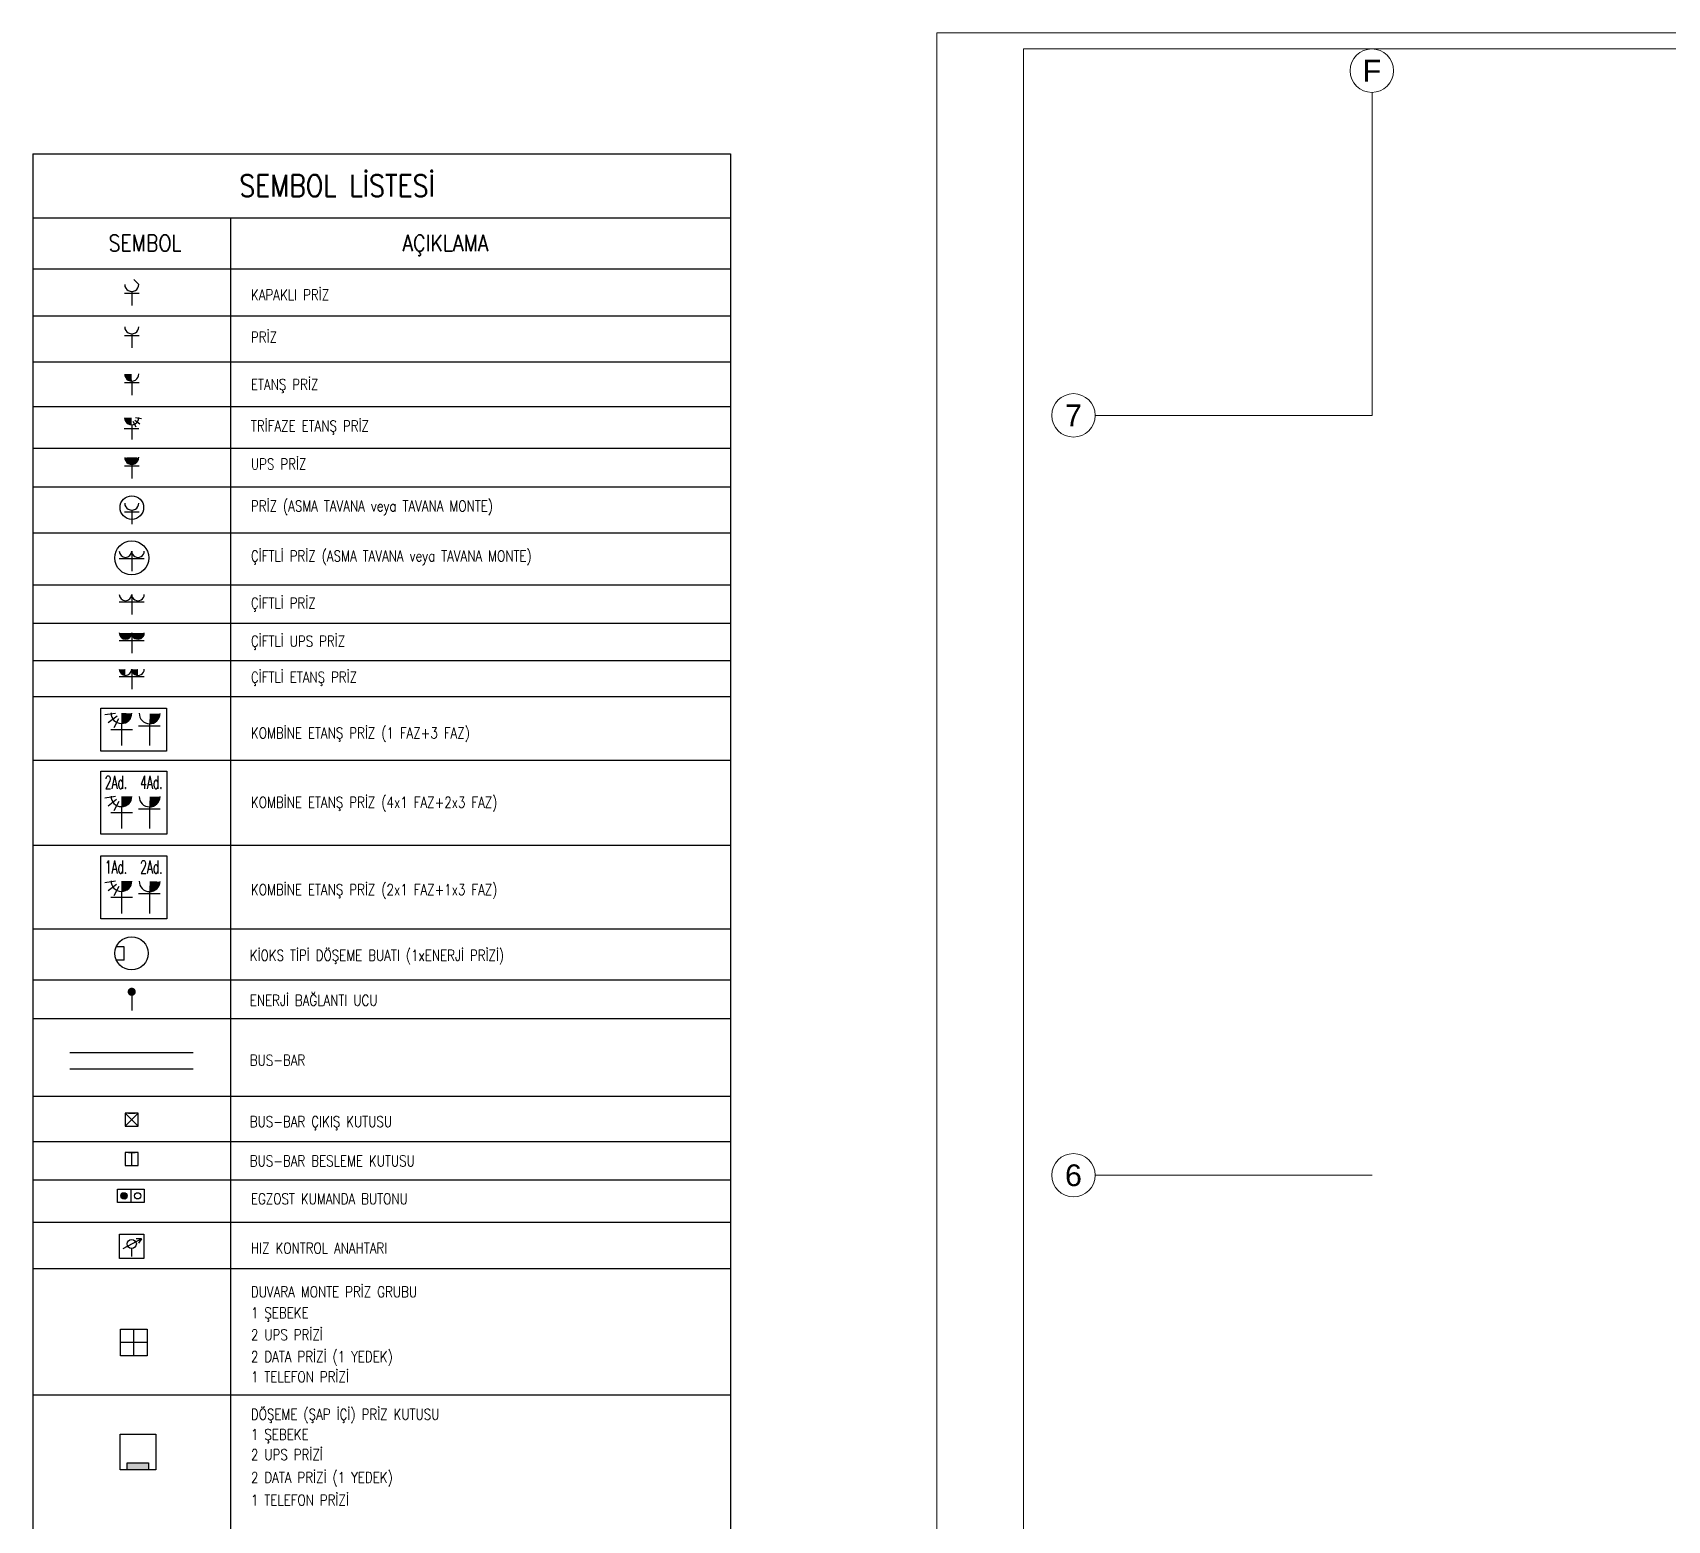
# Model space of a CAD drawing. Extents: x -1417 to 34975, y -245 to 8298.
# Drawn here: x -832 to 673, y 2835 to 4205 of the extents above; entities that cross this region are included whole.
import ezdxf
from ezdxf.enums import TextEntityAlignment as Align

# ---------------------------------------------------------------- set-up
doc = ezdxf.new("R2010")
doc.units = 0
doc.layers.get('0').update_dxf_attribs({"color": 9, "lineweight": 9})
for name, color, linetype, lineweight in [('24', 9, 'Continuous', 9), ('E-BUSBAR', 7, 'Continuous', 30), ('E-DATA BAGLATI UCU', 7, 'Continuous', 30), ('E-DUVARA MONTE PRİZ KUTUSU', 7, 'Continuous', 30), ('E-DÖŞEME (ŞAP İÇİ) PRİZ KUTUSU', 7, 'Continuous', 30), ('E-ETANŞ PRİZ', 7, 'Continuous', 30), ('E-KABLO', 7, 'Continuous', 30), ('E-KAPAKLI PRİZ', 7, 'Continuous', 30), ('E-KOMBİNE ETANŞ PRİZ (1 FAZ+3 FAZ)', 7, 'Continuous', 30), ('E-KOMBİNE ETANŞ PRİZ (1x1 FAZ+2x3 FAZ)', 7, 'Continuous', 30), ('E-KOMBİNE ETANŞ PRİZ (2x1 FAZ+4x3 FAZ)', 7, 'Continuous', 30), ('E-KUVVET', 7, 'Continuous', 30), ('E-MEKANIK', 3, 'Continuous', 30), ('E-PRİZ', 7, 'Continuous', 30), ('E-PRİZ (ASMA TAVANA MONTE)', 7, 'Continuous', 30), ('E-TRİFAZE ETANŞ PRİZ', 7, 'Continuous', 30), ('E-UPS PRİZ', 7, 'Continuous', 30), ('E-YAZI', 7, 'Continuous', 30), ('E-ÇİFTLİ ETANŞ PRİZ', 7, 'Continuous', 30), ('E-ÇİFTLİ PRİZ', 7, 'Continuous', 30), ('E-ÇİFTLİ PRİZ (ASMA TAVANA MONTE)', 7, 'Continuous', 30), ('E-ÇİFTLİ UPS PRİZ', 7, 'Continuous', 30)]:
    doc.layers.add(name, color=color, linetype=linetype, lineweight=lineweight)
doc.styles.add('Arial', font='arial.ttf', dxfattribs={"height": 2.5})
doc.styles.add('E-YAZI', font='txttw.shx')

# ---------------------------------------------------------------- blocks, each defined once
blk = doc.blocks.new('10_DÖŞEME (ŞAP İÇİ) PRİZ KUTUSU')
at = {"layer": 'E-DÖŞEME (ŞAP İÇİ) PRİZ KUTUSU'}
blk.add_hatch(color=5, dxfattribs=at).paths.add_polyline_path([(0.73, 0.22), (0.73, 0.71), (-0.73, 0.71), (-0.73, 0.22)])
at = {"layer": 'E-DÖŞEME (ŞAP İÇİ) PRİZ KUTUSU', "color": 5}
for points in [[(1.22, 2.66), (1.22, 0.22), (-1.22, 0.22), (-1.22, 2.66)], [(0.73, 0.71), (0.73, 0.22), (-0.73, 0.22), (-0.73, 0.71)]]:
    blk.add_lwpolyline(points, close=True, dxfattribs=at)
blk = doc.blocks.new('10_DUVARA MONTE PRİZ KUTUSU')
at = {"layer": 'E-DUVARA MONTE PRİZ KUTUSU', "color": 4}
for p, q in [((24.5, 0), (-24.5, 0)), ((0, 24.5), (0, -24.5))]:
    blk.add_line(p, q, dxfattribs=at)
blk.add_lwpolyline([(-24.5, -24.5), (24.5, -24.5), (24.5, 24.5), (-24.5, 24.5)], close=True, dxfattribs=at)
blk = doc.blocks.new('KİOKS TİPİ ÇİNKÖ DÖKÜM BUAT ÇAP 130 150 mm')
at = {"layer": 'E-KUVVET', "color": 6}
for p, q in [((-8.9, 8), (-18.3, 8)), ((-8.9, -8.3), (-8.9, 8)), ((-8.9, -8.3), (-18.2, -8.3))]:
    blk.add_line(p, q, dxfattribs=at)
blk.add_circle((0, 0), 20, dxfattribs=at)
blk = doc.blocks.new('100_KAPAKLI PRİZ')
at = {"layer": 'E-KAPAKLI PRİZ', "color": 4}
for p, q in [((1.22, 3.6), (0.38, 4.44)), ((-1.22, 2.14), (1.28, 2.14)), ((0, 2.4), (0, 0))]:
    blk.add_line(p, q, dxfattribs=at)
blk.add_arc((0, 3.6), 1.2, 180.7551, 0.7551, dxfattribs=at)
blk = doc.blocks.new('100_PRİZ')
at = {"layer": 'E-PRİZ', "color": 4}
for p, q in [((-1.22, 2.14), (1.28, 2.14)), ((0, 2.4), (0, 0))]:
    blk.add_line(p, q, dxfattribs=at)
blk.add_arc((0, 3.6), 1.2, 180.7551, 0.7551, dxfattribs=at)
blk = doc.blocks.new('100_ETANŞ PRİZ')
at = {"layer": 'E-ETANŞ PRİZ', "color": 4}
for p, q in [((-1.22, 2.14), (1.28, 2.14)), ((0, 2.4), (0, 0))]:
    blk.add_line(p, q, dxfattribs=at)
at = {"layer": 'E-ETANŞ PRİZ', "color": 4, "const_width": 1.2}
blk.add_lwpolyline([(0.01, 3, -0.414214), (-0.6, 3.59)], format="xyb", dxfattribs=at)
at = {"layer": 'E-ETANŞ PRİZ', "color": 4}
blk.add_arc((0, 3.6), 1.2, 180.7551, 0.7551, dxfattribs=at)
blk = doc.blocks.new('100_TRİFAZE ETANŞ PRİZ')
at = {"layer": 'E-TRİFAZE ETANŞ PRİZ', "color": 3}
for p, q in [((0.21, 3.17), (0.72, 2.16)), ((0.54, 3.34), (1.39, 2.67)), ((0.64, 3.76), (1.7, 3.6))]:
    blk.add_line(p, q, dxfattribs=at)
at = {"layer": 'E-TRİFAZE ETANŞ PRİZ', "color": 4}
for p, q in [((1.22, 1.86), (-1.29, 1.86)), ((0, 2.54), (0, 0))]:
    blk.add_line(p, q, dxfattribs=at)
at = {"layer": 'E-TRİFAZE ETANŞ PRİZ', "color": 4, "const_width": 1.2}
blk.add_lwpolyline([(0, 3.14, -0.414214), (-0.61, 3.73)], format="xyb", dxfattribs=at)
at = {"layer": 'E-TRİFAZE ETANŞ PRİZ', "color": 4}
blk.add_arc((-0.01, 3.74), 1.2, 180.7551, 0.7551, dxfattribs=at)
blk = doc.blocks.new('100_UPS PRİZ')
at = {"layer": 'E-UPS PRİZ', "color": 4}
for p, q in [((-1.22, 2.14), (1.28, 2.14)), ((0, 2.4), (0, 0))]:
    blk.add_line(p, q, dxfattribs=at)
at = {"layer": 'E-UPS PRİZ', "color": 4, "const_width": 1.2}
blk.add_lwpolyline([(-0.6, 3.58, 0.97398), (0.6, 3.58, 0.97398)], format="xyb", dxfattribs=at)
at = {"layer": 'E-UPS PRİZ', "color": 4}
blk.add_arc((0, 3.6), 1.2, 180.7551, 0.7551, dxfattribs=at)
blk = doc.blocks.new('100_PRİZ (ASMA TAVANA MONTE)')
at = {"layer": 'E-PRİZ (ASMA TAVANA MONTE)', "color": 4}
for p, q in [((-1.22, 2.14), (1.28, 2.14)), ((0, 2.4), (0, 0))]:
    blk.add_line(p, q, dxfattribs=at)
at = {"layer": 'E-PRİZ (ASMA TAVANA MONTE)', "color": 3}
blk.add_circle((0.02, 2.85), 2.01, dxfattribs=at)
at = {"layer": 'E-PRİZ (ASMA TAVANA MONTE)', "color": 4}
blk.add_arc((0, 3.6), 1.2, 180.7551, 0.7551, dxfattribs=at)
blk = doc.blocks.new('100_ÇİFTLİ PRİZ')
at = {"layer": 'E-ÇİFTLİ PRİZ', "color": 4}
for p, q in [((0, 3.86), (0, 0)), ((-2.4, 2.43), (2.4, 2.43))]:
    blk.add_line(p, q, dxfattribs=at)
for centre, start, end in [((-1.2, 3.87), 179.6083, 359.6083), ((1.2, 3.87), 180.3917, 0.3917)]:
    blk.add_arc(centre, 1.2, start, end, dxfattribs=at)
blk = doc.blocks.new('100_ÇİFTLİ UPS PRİZ')
at = {"layer": 'E-ÇİFTLİ UPS PRİZ', "color": 4}
for p, q in [((0, 3.86), (0, 0)), ((-2.4, 2.43), (2.4, 2.43))]:
    blk.add_line(p, q, dxfattribs=at)
at = {"layer": 'E-ÇİFTLİ UPS PRİZ', "color": 4, "const_width": 1.2}
for points in [[(-1.8, 3.85, 0.97398), (-0.6, 3.85, 0.97398)], [(0.6, 3.85, 0.97398), (1.8, 3.85, 0.97398)]]:
    blk.add_lwpolyline(points, format="xyb", dxfattribs=at)
at = {"layer": 'E-ÇİFTLİ UPS PRİZ', "color": 4}
for centre, start, end in [((-1.2, 3.87), 179.6083, 359.6083), ((1.2, 3.87), 180.3917, 0.3917)]:
    blk.add_arc(centre, 1.2, start, end, dxfattribs=at)
blk = doc.blocks.new('100_ÇİFTLİ ETANŞ PRİZ 1')
at = {"layer": 'E-ÇİFTLİ ETANŞ PRİZ', "color": 4}
for p, q in [((0, 3.86), (0, 0)), ((-2.4, 2.43), (2.4, 2.43))]:
    blk.add_line(p, q, dxfattribs=at)
at = {"layer": 'E-ÇİFTLİ ETANŞ PRİZ', "color": 4, "const_width": 1.2}
for points in [[(-1.8, 3.85, 0.406513), (-1.2, 3.27, 0.406513)], [(0.6, 3.85, 0.410502), (1.21, 3.27, 0.410502)]]:
    blk.add_lwpolyline(points, format="xyb", dxfattribs=at)
at = {"layer": 'E-ÇİFTLİ ETANŞ PRİZ', "color": 4}
for centre, start, end in [((-1.2, 3.87), 179.6083, 359.6083), ((1.2, 3.87), 180.3917, 0.3917)]:
    blk.add_arc(centre, 1.2, start, end, dxfattribs=at)
blk = doc.blocks.new('100_KOMBİNE ETANŞ PRİZ (1 FAZ+3 FAZ)')
at = {"layer": 'E-KOMBİNE ETANŞ PRİZ (1 FAZ+3 FAZ)', "color": 3}
for p, q in [((-2.09, 4.35), (-3.35, 4.16)), ((-1.92, 4.04), (-2.95, 3.24)), ((-1.75, 3.72), (-2.28, 2.68))]:
    blk.add_line(p, q, dxfattribs=at)
at = {"layer": 'E-KOMBİNE ETANŞ PRİZ (1 FAZ+3 FAZ)', "color": 4}
for p, q in [((-2.64, 2.5), (-0.14, 2.5)), ((-1.42, 3.18), (-1.42, 0.64)), ((3.04, 2.88), (0.54, 2.88)), ((1.81, 3.15), (1.81, 0.64))]:
    blk.add_line(p, q, dxfattribs=at)
at = {"layer": 'E-KOMBİNE ETANŞ PRİZ (1 FAZ+3 FAZ)', "color": 3}
blk.add_lwpolyline([(-3.78, 4.93), (3.78, 4.93), (3.78, 0), (-3.78, 0)], close=True, dxfattribs=at)
at = {"layer": 'E-KOMBİNE ETANŞ PRİZ (1 FAZ+3 FAZ)', "color": 4, "const_width": 1.2}
for points in [[(-1.43, 3.78, 0.414214), (-0.82, 4.37)], [(1.81, 3.73, 0.414214), (2.42, 4.32)]]:
    blk.add_lwpolyline(points, format="xyb", dxfattribs=at)
at = {"layer": 'E-KOMBİNE ETANŞ PRİZ (1 FAZ+3 FAZ)', "color": 4}
for centre in [(-1.42, 4.38), (1.82, 4.35)]:
    blk.add_arc(centre, 1.2, 179.2449, 359.2449, dxfattribs=at)
blk = doc.blocks.new('E-KOMBİNE ETANŞ PRİZ (2x1 FAZ+4x3 FAZ)')
at = {"layer": 'E-KOMBİNE ETANŞ PRİZ (2x1 FAZ+4x3 FAZ)', "color": 3}
for p, q in [((-33.8, 69.6), (-53.6, 66.6)), ((-31.9, 63.7), (-47.2, 51.8)), ((-27.7, 60), (-36.5, 42.9))]:
    blk.add_line(p, q, dxfattribs=at)
at = {"layer": 'E-KOMBİNE ETANŞ PRİZ (2x1 FAZ+4x3 FAZ)', "color": 4}
for p, q in [((-42.2, 39.9), (-2.2, 39.9)), ((-22.8, 50.8), (-22.8, 10.2)), ((48.6, 46.1), (8.6, 46.1)), ((28.9, 50.3), (28.9, 10.2))]:
    blk.add_line(p, q, dxfattribs=at)
at = {"layer": 'E-KOMBİNE ETANŞ PRİZ (2x1 FAZ+4x3 FAZ)', "color": 3}
blk.add_lwpolyline([(-60.6, 116.2), (60.6, 116.2), (60.6, 0), (-60.6, 0)], close=True, dxfattribs=at)
at = {"layer": 'E-KOMBİNE ETANŞ PRİZ (2x1 FAZ+4x3 FAZ)', "color": 4, "const_width": 19.2}
for points in [[(-22.8, 60.4, 0.414214), (-13.1, 69.9)], [(28.9, 59.7, 0.414214), (38.7, 69.1)]]:
    blk.add_lwpolyline(points, format="xyb", dxfattribs=at)
at = {"layer": 'E-KOMBİNE ETANŞ PRİZ (2x1 FAZ+4x3 FAZ)', "color": 4}
for centre in [(-22.7, 70), (29.1, 69.5)]:
    blk.add_arc(centre, 19.2, 179.2449, 359.2449, dxfattribs=at)
at = {"layer": 'E-KOMBİNE ETANŞ PRİZ (2x1 FAZ+4x3 FAZ)', "color": 1, "style": 'E-YAZI', "width": 0.6}
for s, p in [('2Ad.', (-53.3, 83.6)), ('4Ad.', (11.6, 83.6))]:
    blk.add_text(s, height=24, dxfattribs=at).set_placement(p)
blk = doc.blocks.new('E-KOMBİNE ETANŞ PRİZ (1x1 FAZ+2x3 FAZ)')
at = {"layer": 'E-KOMBİNE ETANŞ PRİZ (1x1 FAZ+2x3 FAZ)', "color": 3}
for p, q in [((-33.8, 69.6), (-53.6, 66.6)), ((-31.9, 63.7), (-47.2, 51.8)), ((-27.7, 60), (-36.5, 42.9))]:
    blk.add_line(p, q, dxfattribs=at)
at = {"layer": 'E-KOMBİNE ETANŞ PRİZ (1x1 FAZ+2x3 FAZ)', "color": 4}
for p, q in [((-42.2, 39.9), (-2.2, 39.9)), ((-22.8, 50.8), (-22.8, 10.2)), ((48.6, 46.1), (8.6, 46.1)), ((28.9, 50.3), (28.9, 10.2))]:
    blk.add_line(p, q, dxfattribs=at)
at = {"layer": 'E-KOMBİNE ETANŞ PRİZ (1x1 FAZ+2x3 FAZ)', "color": 3}
blk.add_lwpolyline([(-60.6, 116.2), (60.6, 116.2), (60.6, 0), (-60.6, 0)], close=True, dxfattribs=at)
at = {"layer": 'E-KOMBİNE ETANŞ PRİZ (1x1 FAZ+2x3 FAZ)', "color": 4, "const_width": 19.2}
for points in [[(-22.8, 60.4, 0.414214), (-13.1, 69.9)], [(28.9, 59.7, 0.414214), (38.7, 69.1)]]:
    blk.add_lwpolyline(points, format="xyb", dxfattribs=at)
at = {"layer": 'E-KOMBİNE ETANŞ PRİZ (1x1 FAZ+2x3 FAZ)', "color": 4}
for centre in [(-22.7, 70), (29.1, 69.5)]:
    blk.add_arc(centre, 19.2, 179.2449, 359.2449, dxfattribs=at)
at = {"layer": 'E-KOMBİNE ETANŞ PRİZ (1x1 FAZ+2x3 FAZ)', "color": 1, "style": 'E-YAZI', "width": 0.6}
for s, p in [('1Ad.', (-53.3, 83.6)), ('2Ad.', (11.6, 83.6))]:
    blk.add_text(s, height=24, dxfattribs=at).set_placement(p)
blk = doc.blocks.new('ÇİFTLİ PRİZ (ASMA TAVANA MONTE)')
at = {"layer": 'E-ÇİFTLİ PRİZ (ASMA TAVANA MONTE)', "color": 4}
for p, q in [((-38.4, 50.2), (38.4, 50.2)), ((0, 73.2), (0, 11.4))]:
    blk.add_line(p, q, dxfattribs=at)
at = {"layer": 'E-ÇİFTLİ PRİZ (ASMA TAVANA MONTE)', "color": 3}
blk.add_circle((0, 52.4), 52.4, dxfattribs=at)
at = {"layer": 'E-ÇİFTLİ PRİZ (ASMA TAVANA MONTE)', "color": 4}
for centre, start, end in [((-19.2, 73.4), 179.6083, 359.6083), ((19.2, 73.4), 180.3917, 0.3917)]:
    blk.add_arc(centre, 19.2, start, end, dxfattribs=at)
blk = doc.blocks.new('BESLEME KUTUSU')
at = {"layer": 'E-BUSBAR', "color": 5}
blk.add_line((-7.5, 30), (7.5, 30), dxfattribs=at)
blk.add_line((-7.5, 30), (7.5, 30), dxfattribs=at)
at = {"layer": 'E-BUSBAR'}
blk.add_line((0, 0), (0, 30), dxfattribs=at)
at = {"layer": 'E-BUSBAR', "color": 5}
blk.add_lwpolyline([(-15, 0), (15, 0), (15, 30), (-15, 30)], close=True, dxfattribs=at)
blk = doc.blocks.new('BUTON')
at = {"layer": 'E-KABLO'}
h = blk.add_hatch(dxfattribs=at)
h.set_pattern_fill('ANSI31', color=3, scale=0.72)
h.set_pattern_definition([(45, (-42140.02699, -1158.77338), (-0.0636396103, 0.0636396103), [])])
edge = h.paths.add_edge_path()
edge.add_arc((-15.5, 19.5), 7.2, 0, 360)
at = {"layer": 'E-KABLO', "color": 4}
blk.add_line((0, 35.1), (0, 3.9), dxfattribs=at)
blk.add_lwpolyline([(-30.9, 3.9), (-30.9, 35.1), (30.9, 35.1), (30.9, 3.9)], close=True, dxfattribs=at)
at = {"layer": 'E-KABLO', "color": 3}
for centre in [(-15.5, 19.5), (15.5, 19.5)]:
    blk.add_circle(centre, 7.2, dxfattribs=at)
blk = doc.blocks.new('BUSBAR ÇIKIŞ')
at = {"layer": 'E-BUSBAR'}
for p, q in [((-15, 30), (15, 0)), ((-15, 0), (15, 30))]:
    blk.add_line(p, q, dxfattribs=at)
at = {"layer": 'E-BUSBAR', "color": 5}
blk.add_line((-7.5, 30), (7.5, 30), dxfattribs=at)
blk.add_line((-7.5, 30), (7.5, 30), dxfattribs=at)
blk.add_lwpolyline([(-15, 0), (15, 0), (15, 30), (-15, 30)], close=True, dxfattribs=at)
blk = doc.blocks.new('HIZ AYAR ANAHTARI')
at = {"layer": 'E-MEKANIK', "color": 7}
for p, q in [((-28, 56), (28, 56)), ((-28, 0), (-28, 56)), ((28, 56), (28, 0)), ((28, 0), (-28, 0))]:
    blk.add_line(p, q, dxfattribs=at)
at = {"layer": 'E-MEKANIK', "color": 4}
for p, q in [((22.2, 45.5), (-20.8, 22.8)), ((22.2, 45.5), (10.1, 45.9)), ((22.2, 45.5), (15.7, 35.3)), ((0, 4.9), (0, 23.2))]:
    blk.add_line(p, q, dxfattribs=at)
blk.add_circle((0, 33.8), 10.6, dxfattribs=at)
blk = doc.blocks.new('0_aks')
at = {"linetype": 'Continuous'}
blk.add_circle((0, 0), 2, dxfattribs=at)
at = {"style": 'Arial'}
blk.add_attdef('AKS', text='', height=2, dxfattribs=at).set_placement((0, 0), align=Align.MIDDLE_CENTER)
blk = doc.blocks.new('p-aks_vw')
at = {"layer": '24', "ltscale": 2}
for points in [[(0, 3837.5), (0, 3540)], [(-255, 3540), (0, 3540)], [(-255, 2840), (0, 2840)]]:
    blk.add_lwpolyline(points, dxfattribs=at)
at = {"layer": '24', "xscale": 10, "yscale": 10, "zscale": 10}
for p, values in [((-0.3, 3857.5), {'AKS': 'F'}), ((-275, 3540), {'AKS': '7'}), ((-275, 2840), {'AKS': '6'})]:
    blk.add_blockref('0_aks', p, dxfattribs=at).add_auto_attribs(values)

msp = doc.modelspace()

# ---------------------------------------------------------------- linework, layer by layer
at = {"color": 4}
for points in [[(6995, 0), (0, 0), (0, 4205), (6995, 4205)], [(80, 4190), (6455.06, 4190), (6455.06, 15), (80, 15)]]:
    msp.add_lwpolyline(points, close=True, dxfattribs=at)
at = {"layer": 'E-BUSBAR', "color": 3}
for p, q in [((-684.49, 3265.38), (-798.01, 3265.38)), ((-684.49, 3265.38), (-798.01, 3265.38)), ((-684.49, 3250.38), (-798.01, 3250.38)), ((-684.49, 3250.38), (-798.01, 3250.38))]:
    msp.add_line(p, q, dxfattribs=at)
at = {"layer": 'E-DATA BAGLATI UCU', "color": 4}
msp.add_line((-741.14, 3321.52), (-741.14, 3304.25), dxfattribs=at)
at = {"layer": 'E-DATA BAGLATI UCU', "color": 4, "const_width": 3.75}
msp.add_lwpolyline([(-743.02, 3321.52, -1), (-739.27, 3321.52, -1)], format="xyb", close=True, dxfattribs=at)
at = {"layer": 'E-YAZI', "color": 4}
for p, q in [((-832.33, 4093.44), (-832.33, 1452.72)), ((-832.33, 4093.44), (-190, 4093.44)), ((-190, 4093.44), (-190, 1452.72)), ((-832.33, 4034.53), (-190, 4034.53)), ((-832.33, 3987.47), (-190, 3987.47))]:
    msp.add_line(p, q, dxfattribs=at)
at = {"layer": 'E-YAZI', "color": 7}
for p, q in [((-650.07, 4034.36), (-650.07, 1452.72)), ((-832.33, 3944.31), (-190, 3944.31)), ((-832.33, 3901.91), (-190, 3901.91)), ((-832.33, 3860.66), (-190, 3860.66)), ((-190, 3822.09), (-832.33, 3822.09)), ((-190, 3786.23), (-832.33, 3786.23)), ((-832.33, 3744.43), (-190, 3744.43)), ((-832.33, 3696.35), (-190, 3696.35)), ((-190, 3660.76), (-832.33, 3660.76)), ((-190, 3626.39), (-832.33, 3626.39)), ((-190, 3593.16), (-832.33, 3593.16)), ((-190, 3534.6), (-832.33, 3534.6)), ((-190, 3456.2), (-832.33, 3456.2)), ((-190, 3379.25), (-832.33, 3379.25)), ((-190, 3379.25), (-832.33, 3379.25)), ((-190, 3332.28), (-832.33, 3332.28)), ((-190, 3296.6), (-832.33, 3296.6)), ((-190, 3296.6), (-832.33, 3296.6)), ((-190, 3225.1), (-832.33, 3225.1)), ((-190, 3183.35), (-832.33, 3183.35)), ((-190, 3148.01), (-832.33, 3148.01)), ((-190, 3109.01), (-832.33, 3109.01)), ((-190, 3066.42), (-832.33, 3066.42)), ((-190, 2949.81), (-832.33, 2949.81))]:
    msp.add_line(p, q, dxfattribs=at)

# ---------------------------------------------------------------- block references
at = {"layer": '24'}
msp.add_blockref('p-aks_vw', (400.84, 312.5), dxfattribs=at)
at = {"layer": 'E-BUSBAR', "color": 1, "xscale": 0.4, "yscale": 0.4, "zscale": 0.4}
msp.add_blockref('BESLEME KUTUSU', (-741.14, 3161.47), dxfattribs=at)
at = {"layer": 'E-DUVARA MONTE PRİZ KUTUSU', "color": 3, "xscale": -0.5, "yscale": 0.5, "zscale": 0.5, "rotation": 180}
msp.add_blockref('10_DUVARA MONTE PRİZ KUTUSU', (-739.13, 2998.55), dxfattribs=at)
at = {"layer": 'E-DÖŞEME (ŞAP İÇİ) PRİZ KUTUSU', "xscale": 13.48039215686274, "yscale": 13.48039215686274, "zscale": 13.48039215686274}
msp.add_blockref('10_DÖŞEME (ŞAP İÇİ) PRİZ KUTUSU', (-735.43, 2878.11), dxfattribs=at)
at = {"layer": 'E-ETANŞ PRİZ', "xscale": 5.399999999999999, "yscale": 5.399999999999999, "zscale": 5.399999999999999}
msp.add_blockref('100_ETANŞ PRİZ', (-741.14, 3871.11), dxfattribs=at)
at = {"layer": 'E-KABLO', "color": 6, "xscale": 0.4, "yscale": 0.4, "zscale": 0.4}
for name, p in [('BUSBAR ÇIKIŞ', (-741.14, 3197.83)), ('BUTON', (-741.97, 3125.75)), ('HIZ AYAR ANAHTARI', (-741.14, 3075.7))]:
    msp.add_blockref(name, p, dxfattribs=at)
at = {"layer": 'E-KAPAKLI PRİZ', "xscale": 5.399999999999999, "yscale": 5.399999999999999, "zscale": 5.399999999999999}
msp.add_blockref('100_KAPAKLI PRİZ', (-741.14, 3953.61), dxfattribs=at)
at = {"layer": 'E-KOMBİNE ETANŞ PRİZ (1 FAZ+3 FAZ)', "xscale": 8, "yscale": 8, "zscale": 8}
msp.add_blockref('100_KOMBİNE ETANŞ PRİZ (1 FAZ+3 FAZ)', (-739.26, 3543.2), dxfattribs=at)
at = {"layer": 'E-KOMBİNE ETANŞ PRİZ (1x1 FAZ+2x3 FAZ)', "color": 3, "xscale": 0.5, "yscale": 0.5, "zscale": 0.5}
msp.add_blockref('E-KOMBİNE ETANŞ PRİZ (1x1 FAZ+2x3 FAZ)', (-739.26, 3388.6), dxfattribs=at)
at = {"layer": 'E-KOMBİNE ETANŞ PRİZ (2x1 FAZ+4x3 FAZ)', "color": 3, "xscale": 0.5, "yscale": 0.5, "zscale": 0.5}
msp.add_blockref('E-KOMBİNE ETANŞ PRİZ (2x1 FAZ+4x3 FAZ)', (-739.26, 3466.68), dxfattribs=at)
at = {"layer": 'E-KUVVET', "xscale": 0.7650000000000001, "yscale": 0.7650000000000001, "zscale": 0.7650000000000001}
msp.add_blockref('KİOKS TİPİ ÇİNKÖ DÖKÜM BUAT ÇAP 130 150 mm', (-741.31, 3356.95), dxfattribs=at)
at = {"layer": 'E-PRİZ', "xscale": 5.399999999999999, "yscale": 5.399999999999999, "zscale": 5.399999999999999}
msp.add_blockref('100_PRİZ', (-741.14, 3914.64), dxfattribs=at)
at = {"layer": 'E-PRİZ (ASMA TAVANA MONTE)', "xscale": 5.399999999999999, "yscale": 5.399999999999999, "zscale": 5.399999999999999}
msp.add_blockref('100_PRİZ (ASMA TAVANA MONTE)', (-741.14, 3752.18), dxfattribs=at)
at = {"layer": 'E-TRİFAZE ETANŞ PRİZ', "xscale": 5.399999999999999, "yscale": 5.399999999999999, "zscale": 5.399999999999999}
msp.add_blockref('100_TRİFAZE ETANŞ PRİZ', (-741.19, 3830.16), dxfattribs=at)
at = {"layer": 'E-UPS PRİZ', "xscale": 5.399999999999999, "yscale": 5.399999999999999, "zscale": 5.399999999999999}
msp.add_blockref('100_UPS PRİZ', (-741.14, 3794.38), dxfattribs=at)
at = {"layer": 'E-ÇİFTLİ ETANŞ PRİZ', "xscale": 4.799999999999999, "yscale": 4.799999999999999, "zscale": 4.799999999999999}
msp.add_blockref('100_ÇİFTLİ ETANŞ PRİZ 1', (-741.14, 3600.15), dxfattribs=at)
at = {"layer": 'E-ÇİFTLİ PRİZ', "xscale": 4.799999999999999, "yscale": 4.799999999999999, "zscale": 4.799999999999999}
msp.add_blockref('100_ÇİFTLİ PRİZ', (-741.14, 3668.91), dxfattribs=at)
at = {"layer": 'E-ÇİFTLİ PRİZ (ASMA TAVANA MONTE)', "color": 3, "xscale": 0.3, "yscale": 0.3, "zscale": 0.3}
msp.add_blockref('ÇİFTLİ PRİZ (ASMA TAVANA MONTE)', (-741.14, 3705.45), dxfattribs=at)
at = {"layer": 'E-ÇİFTLİ UPS PRİZ', "xscale": 4.799999999999999, "yscale": 4.799999999999999, "zscale": 4.799999999999999}
msp.add_blockref('100_ÇİFTLİ UPS PRİZ', (-741.14, 3633.49), dxfattribs=at)

# ---------------------------------------------------------------- texts
at = {"layer": 'E-YAZI', "color": 4, "style": 'E-YAZI', "width": 0.85}
for s, height, p in [('SEMBOL LİSTESİ', 20, (-552.07, 4063.98)), ('SEMBOL', 15, (-728.86, 4011.14)), ('AÇIKLAMA', 15, (-452.24, 4011.14))]:
    msp.add_text(s, height=height, dxfattribs=at).set_placement(p, align=Align.MIDDLE_CENTER)
at = {"layer": 'E-YAZI', "color": 3, "style": 'E-YAZI', "width": 0.8}
for s, p in [('KAPAKLI PRİZ', (-631.4, 3958.46)), ('PRİZ', (-631.4, 3919.49)), ('ETANŞ PRİZ', (-631.4, 3875.95)), ('TRİFAZE ETANŞ PRİZ', (-631.4, 3837.77)), ('UPS PRİZ', (-631.4, 3802.6)), ('PRİZ (ASMA TAVANA veya TAVANA MONTE)', (-631.4, 3764)), ('ÇİFTLİ PRİZ (ASMA TAVANA veya TAVANA MONTE)', (-631.4, 3717.98)), ('ÇİFTLİ PRİZ', (-631.4, 3674.55)), ('ÇİFTLİ UPS PRİZ', (-631.4, 3639.51)), ('ÇİFTLİ ETANŞ PRİZ', (-631.4, 3606.28)), ('KOMBİNE ETANŞ PRİZ (1 FAZ+3 FAZ)', (-631.4, 3554.95)), ('KOMBİNE ETANŞ PRİZ (4x1 FAZ+2x3 FAZ)', (-631.4, 3490.98)), ('KOMBİNE ETANŞ PRİZ (2x1 FAZ+1x3 FAZ)', (-631.4, 3410.62)), ('KİOKS TİPİ DÖŞEME BUATI (1xENERJİ PRİZİ)', (-632.47, 3350.13)), ('ENERJİ BAĞLANTI UCU', (-632.47, 3308.67)), ('BUS-BAR', (-632.47, 3253.48)), ('BUS-BAR ÇIKIŞ KUTUSU', (-632.47, 3196.9)), ('BUS-BAR BESLEME KUTUSU', (-632.47, 3160.73)), ('EGZOST KUMANDA BUTONU', (-631.4, 3125.77)), ('HIZ KONTROL ANAHTARI', (-631.4, 3080.39)), ('DUVARA MONTE PRİZ GRUBU', (-631.4, 3040.12)), ('1 ŞEBEKE', (-631.4, 3020.73)), ('2 UPS PRİZİ', (-631.4, 3000.58)), ('2 DATA PRİZİ (1 YEDEK)', (-631.4, 2980.43)), ('1 TELEFON PRİZİ', (-631.4, 2961.79)), ('DÖŞEME (ŞAP İÇİ) PRİZ KUTUSU', (-631.4, 2927.34)), ('1 ŞEBEKE', (-631.4, 2908.7)), ('2 UPS PRİZİ', (-631.4, 2890.07)), ('2 DATA PRİZİ (1 YEDEK)', (-631.4, 2869.16)), ('1 TELEFON PRİZİ', (-631.4, 2848.25))]:
    msp.add_text(s, height=10, dxfattribs=at).set_placement(p)

doc.saveas('drawing.dxf')
